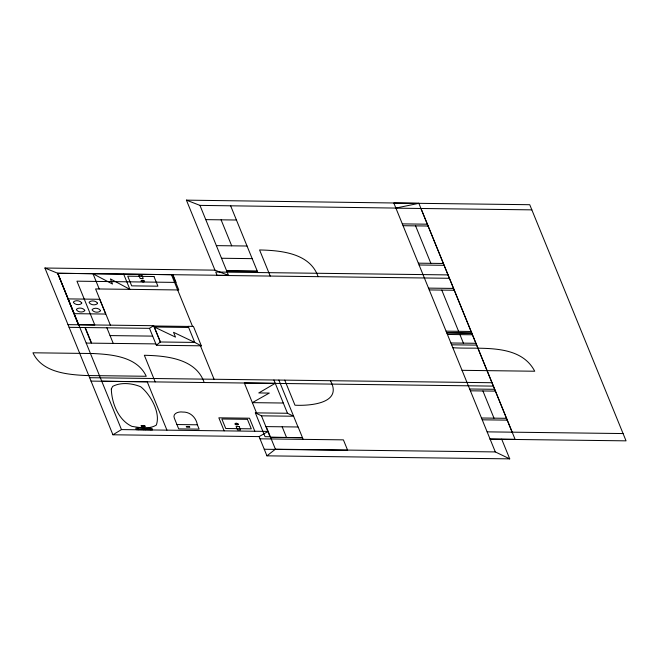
<?xml version="1.0" encoding="UTF-8"?>
<svg xmlns="http://www.w3.org/2000/svg" width="659" height="659" viewBox="0 0 659 659"><rect width="100%" height="100%" fill="white"/><g stroke="black" fill="none" stroke-linecap="round" stroke-linejoin="round"><path stroke-width="0.99" d="M69.096 327.334L149.502 328.339L156.405 345.258L160.285 341.988L194.743 342.425L201.341 345.818L193.417 326.394L188.177 326.329L194.743 342.425L173.548 332.317L175.508 337.12L154.305 326.988L188.655 327.49M214.958 270.149L186.406 200.138L199.957 205.386L228.5 275.388L214.958 270.149L44.919 268.032L112.92 434.783L259.102 436.604L266.944 455.839L275.421 449.191L495.321 451.926L509.728 458.862L501.697 439.166M149.502 328.339L153.638 325.703L160.285 341.988M112.92 434.783L121.478 429.586L268.172 431.414L259.102 436.604M143.44 281.928L144.288 281.698C145.277 280.347 142.163 279.902 141.265 280.462L141.051 281.204L142.805 281.92M490.057 439.018L515.099 439.331L418.852 203.326L395.87 208.071L199.957 205.386M186.406 200.138L418.852 203.326M395.911 208.17L531.846 209.859M205.765 219.636L236.433 220.015M402.319 223.887L427.361 224.2M403.061 225.707L428.103 226.021M216.366 245.634L247.034 246.013M221.515 258.254L252.183 258.641M418.341 263.172L443.383 263.485M419.083 264.992L444.125 265.305M226.655 270.857L257.315 271.236L226.663 270.882M448.038 274.902L215.715 272.01L217.099 275.404L449.422 278.296M228.5 275.388L57.72 273.263L44.919 268.032M428.515 288.115L453.557 288.428M429.256 289.935L454.298 290.248M68.001 324.64L153.638 325.703M188.219 326.427L153.901 325.999L160.425 341.996M446.069 331.164L471.111 331.477M446.67 332.647L471.712 332.96M446.81 332.984L471.852 333.297M447.412 334.459L472.454 334.772M110.061 335.588L152.674 336.123M450.888 342.985L475.93 343.298M451.629 344.805L476.671 345.118M86.197 343.092L91.313 343.15L84.953 327.564M155.845 343.899L91.642 343.158L85.283 327.572M452.815 347.713C479.184 349.649 519.704 342.499 534.729 371.231L462.041 370.325M156.405 345.258L201.341 345.818M89.64 377.706L492.009 382.722M101.75 381.215L147.221 381.783L166.941 430.154M91.024 381.108L493.393 386.116M469.653 388.991L494.695 389.304M470.394 390.812L495.436 391.125M283.304 403.028L252.339 402.641L269.292 393.077L258.773 392.945L275.264 383.316L244.324 382.928L256.516 412.872M255.33 412.863L287.472 413.259L293.626 416.233L261.475 415.829L255.33 412.863L265.042 436.678L270.001 436.744L261.475 415.829M481.482 418.004L506.524 418.317M482.223 419.816L507.265 420.129M176.925 424.536L197.362 424.791L199.142 429.149L178.704 428.894L174.38 418.292C172.147 413.333 178.91 411.356 182.691 412.056C190.262 411.718 196.127 417.584 197.362 424.791M265.865 426.595L298.132 426.991L303.173 439.364M487.133 431.859L623.076 433.556M143.028 427.806L144.412 427.823M143.217 428.268L135.812 428.177L136.413 429.652L152.558 429.849L151.957 428.375L144.593 428.284M490.107 439.158L626.05 440.846L529.745 204.71L393.81 203.013L495.321 451.926M270.552 437.255L302.481 437.65M270.577 437.329L302.506 437.724M260.008 438.82L343.405 439.858L347.655 450.295L264.259 449.257M266.944 455.839L509.728 458.862M172.856 274.696L172.452 274.432L178.787 289.96L95.596 288.93L110.35 325.109M420.953 208.483L512.158 432.172M415.582 225.864L430.862 263.328M441.777 290.092L458.59 331.32M459.933 334.615L463.409 343.141M482.915 390.968L494.003 418.16M318.091 276.665C310.076 253.072 280.825 250.428 259.58 249.959L270.223 276.063M330.414 380.713C343.191 403.596 309.475 405.969 294.977 405.203L284.754 380.136M230.634 205.806L257.85 272.538M221.094 219.826L231.696 245.823M278.872 380.07L298 426.991M273.913 380.004L287.472 413.259M282.167 426.793L286.517 437.452M266.203 426.595L275.421 449.191M254.811 431.208L249.506 418.201L218.837 417.822L224.142 430.829M171.431 274.679L192.519 326.386M200.435 345.81L214.076 379.263M204.166 382.517C195.929 358.438 166.052 355.769 144.346 355.275L155.195 381.907M123.703 274.202L129.872 289.334L110.415 278.905L112.516 284.045L93.034 273.823L99.204 288.955M150.326 428.35L150.927 429.833M106.882 327.811L113.257 343.43M145.202 429.759L144.346 427.238C147.122 424.726 140.795 427.518 140.985 425.714L143.827 425.45L145.128 426.151C138.991 424.981 141.973 426.167 143.819 429.742M137.55 428.193L138.151 429.676M137.492 428.193L138.102 429.676M121.478 429.586L57.72 273.263L172.938 274.721L176.077 282.414L76.946 281.179L94.805 324.978L78.281 324.706L57.728 273.263L78.586 324.714M111.313 388.967C111.717 403.102 118.315 420.08 131.891 426.365C139.733 427.584 149.189 429.503 156.298 425.096C160.87 412.781 150.367 394.346 140.655 386.734C132.171 383.258 120.935 381.973 112.664 386.388L111.313 388.967M97.474 303.115L97.384 303.675C95.193 305.636 90.761 305.068 89.146 302.638L89.237 302.069C91.428 300.117 95.86 300.685 97.474 303.115M100.481 310.471L100.39 311.04C98.199 313 93.767 312.424 92.145 309.994L92.235 309.433C94.426 307.473 98.866 308.041 100.481 310.471M81.732 302.918L81.642 303.478C79.451 305.438 75.019 304.87 73.404 302.44L73.495 301.88C75.678 299.919 80.118 300.488 81.732 302.918M84.731 310.282L84.649 310.842C82.457 312.803 78.017 312.234 76.403 309.796L76.493 309.236C78.685 307.283 83.116 307.844 84.731 310.282M143.835 281.179C141.454 282.67 141.578 279.235 143.835 281.179M238.476 424.215L238.138 424.66C237.248 425.22 234.126 424.767 235.115 423.424L236.597 423.193L238.476 424.215M237.685 424.141C235.304 425.632 235.436 422.197 237.685 424.141M150.038 429.19L150.614 429.083L150.038 429.19M137.995 428.894L138.67 429.075L137.995 428.894M141.833 275.116L138.761 275.083L140.145 278.477L143.217 278.51L141.833 275.116M153.967 276.516L127.731 276.187L131.676 285.858L157.913 286.187L153.967 276.516M99.682 299.293L68.091 298.898L74.113 313.659L105.704 314.055L99.682 299.293M93.191 353.537L32.95 352.787C42.11 372.36 67.012 374.592 86.024 375.523L146.265 376.273C137.105 356.7 112.203 354.468 93.191 353.537M247.413 419.322L221.861 419L225.74 428.507L251.293 428.828L247.413 419.322M239.184 426.562L236.12 426.521L237.504 429.915L240.568 429.956L239.184 426.562M189.512 426.497L186.266 426.455L186.563 427.189L189.808 427.23L189.512 426.497"/></g></svg>
